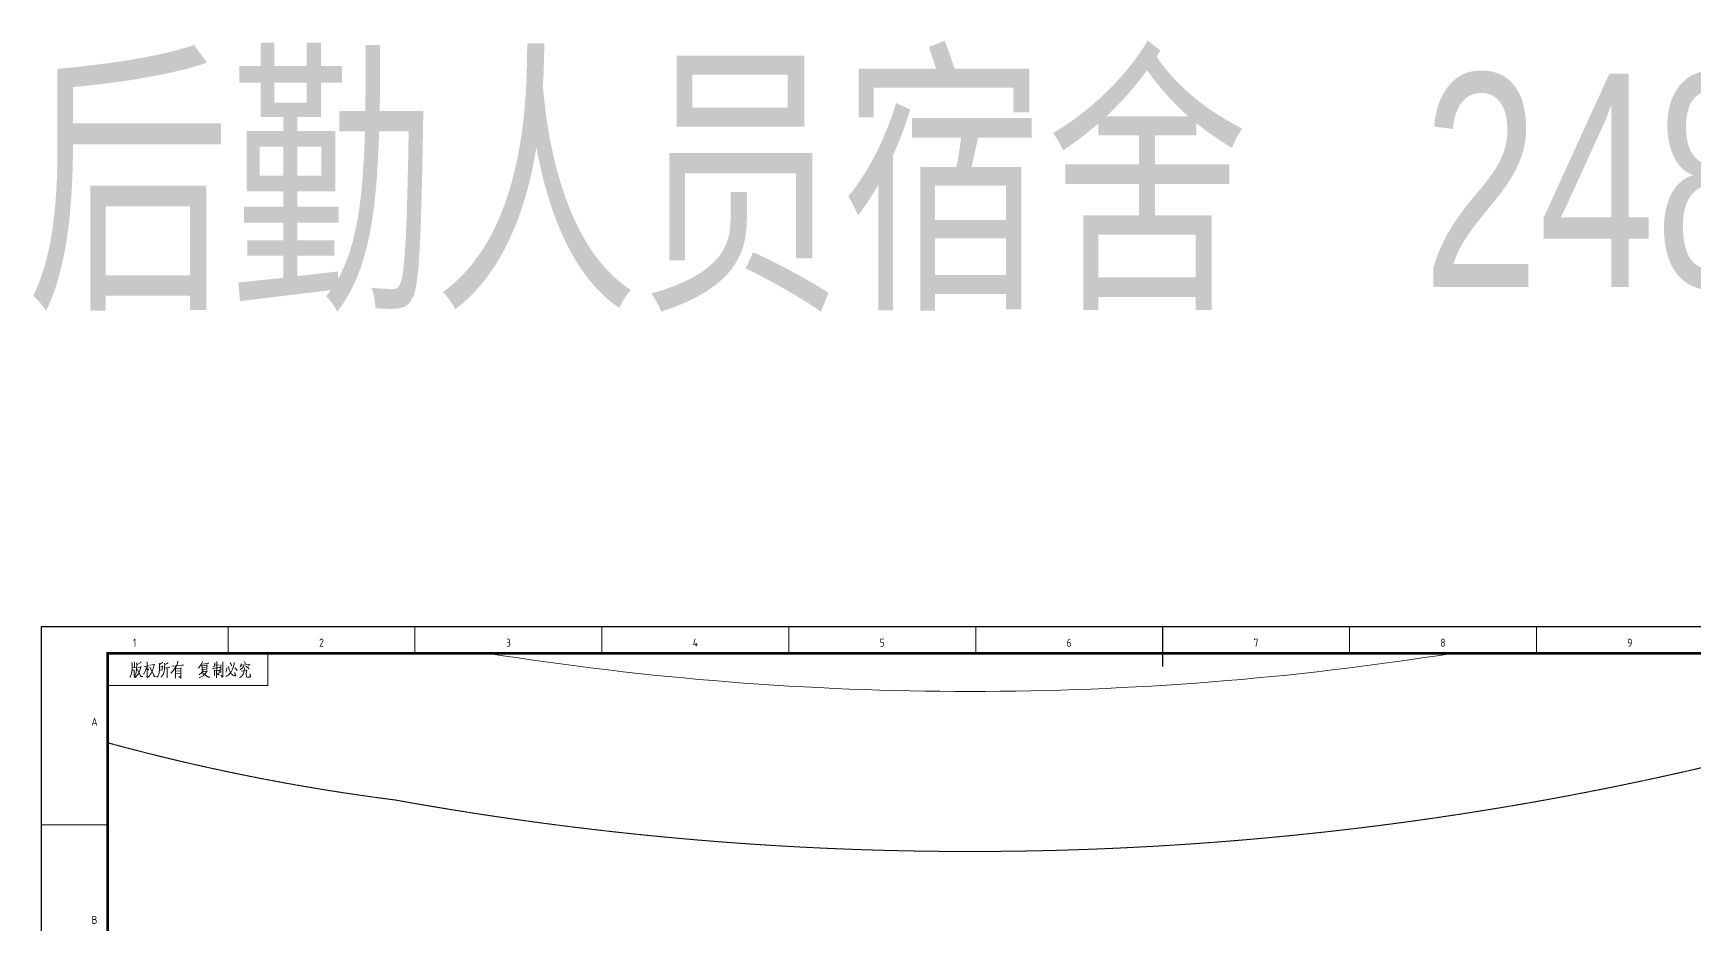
# Model space of a CAD drawing. Extents: x -76183 to 48420, y -19465 to 404409.
# Drawn here: x -76183 to -13881, y 368138 to 401547 of the extents above; entities that cross this region are included whole.
import ezdxf
from ezdxf.enums import TextEntityAlignment as Align

# ---------------------------------------------------------------- set-up
doc = ezdxf.new("R2010")
doc.units = 0
doc.header["$LTSCALE"] = 1000
doc.header["$MEASUREMENT"] = 0
doc.linetypes.add('DOTE', pattern=[2.42, 2, -0.2, 0.02, -0.2])
doc.layers.add('dote', color=16, linetype='DOTE', lineweight=0)
doc.layers.add('PUB_TEXT', color=7, linetype='Continuous', lineweight=13)
doc.layers.add('T-DESB', color=3, linetype='Continuous')
doc.layers.add('打印层', color=7, linetype='Continuous', plot=False)
doc.styles.get("Standard").update_dxf_attribs({"font": 'gbenor.shx', "bigfont": 'gbcbig.shx'})
doc.styles.add('TITLE1', font='arial.ttf', dxfattribs={"width": 0.7})

# ---------------------------------------------------------------- blocks, each defined once
blk = doc.blocks.new('场地')
at = {"layer": 'dote', "linetype": 'Continuous'}
blk.add_arc((155804, 17624), 115371, 260.98741, 279.01259, dxfattribs=at)
at = {"layer": 'dote', "linetype": 'DOTE', "ltscale": 0.007}
for centre, radius, start, end in [((155804, 17624), 121371, 259.7723, 288.87635), ((144211, -23539), 78910, 254.73607, 262.7501)]:
    blk.add_arc(centre, radius, start, end, dxfattribs=at)
blk = doc.blocks.new('GEDI_WK_A1')
at = {"color": 3}
for p, q in [((0, 584), (0, 594)), ((70.08, 584), (70.08, 594)), ((140.17, 584), (140.17, 594)), ((210.25, 584), (210.25, 594)), ((280.33, 584), (280.33, 594)), ((350.42, 584), (350.42, 594)), ((420.5, 584), (420.5, 594)), ((490.58, 584), (490.58, 594)), ((560.67, 584), (560.67, 594)), ((85, 572), (85, 584)), ((25, 572), (85, 572)), ((25, 519.75), (0, 519.75))]:
    blk.add_line(p, q, dxfattribs=at)
for points, const_width in [([(0, 0), (841, 0), (841, 594), (0, 594)], 0.1), ([(25, 10), (831, 10), (831, 584), (25, 584)], 1)]:
    blk.add_lwpolyline(points, close=True, dxfattribs=dict(at, const_width=const_width))
at = {"color": 3, "const_width": 0.5}
blk.add_lwpolyline([(420.5, 579), (420.5, 594)], dxfattribs=at)
at = {"color": 3}
for s, p in [('1', (35.04, 588)), ('2', (105.12, 588)), ('3', (175.21, 588)), ('4', (245.29, 588)), ('5', (315.38, 588)), ('6', (385.46, 588)), ('7', (455.54, 588)), ('8', (525.62, 588)), ('9', (595.71, 588))]:
    blk.add_text(s, height=3, dxfattribs=at).set_placement(p, align=Align.MIDDLE)
for s, p in [('A', (20, 556.88)), ('B', (20, 482.62))]:
    blk.add_text(s, height=3, dxfattribs=at).set_placement(p, align=Align.CENTER)
blk = doc.blocks.new('GEDI_Copyright_2012')
at = {"color": 7, "lineweight": 0}
for points in [[(8.99, -3.43), (9.11, -3.83), (9.11, -5.03), (9.11, -5.93), (9.03, -6.73), (8.9, -7.33), (8.73, -8.03), (8.48, -8.53), (8.22, -8.93)], [(9.11, -6.38), (10.01, -6.28), (9.92, -6.13), (9.92, -8.38), (9.88, -8.08), (9.88, -7.68)], [(9.16, -5.48), (10.39, -5.28)], [(10.81, -3.53), (10.9, -4.03), (10.9, -4.68), (10.81, -5.53), (10.73, -6.33), (10.6, -7.03), (10.47, -7.68), (10.3, -8.23), (10.09, -8.72), (9.84, -9.08)], [(9.88, -3.13), (9.96, -3.43), (9.96, -5.33)], [(11.2, -5.43), (12.56, -5.08), (12.47, -4.93), (12.26, -5.58), (12, -6.38), (11.75, -6.98), (11.45, -7.63), (11.03, -8.23), (10.6, -8.68), (10.26, -9.03)], [(12.43, -3.23), (12.34, -3.38), (11.53, -3.88), (10.98, -4.13)], [(11.15, -6.08), (12.34, -8.63), (13.15, -8.68), (12.38, -8.58), (12.17, -8.28)], [(14.72, -4.88), (14.42, -5.73), (14.08, -6.43), (13.74, -7.13), (13.45, -7.63), (13.36, -7.78)], [(13.62, -5.08), (15.4, -4.68)], [(14.64, -3.13), (14.81, -3.38), (14.76, -3.33), (14.72, -9.13), (14.68, -8.72), (14.72, -8.13)], [(14.72, -5.63), (15.27, -6.03), (15.4, -6.33)], [(15.7, -4.48), (17.52, -4.18), (17.44, -4.03), (17.27, -4.68), (17.1, -5.43), (16.93, -5.93), (16.76, -6.43), (16.55, -6.93), (16.21, -7.48), (15.91, -7.98), (15.61, -8.43), (15.32, -8.72), (15.02, -8.98)], [(15.61, -5.23), (15.87, -5.28), (17.44, -8.72), (18.2, -8.83), (17.44, -8.63), (17.14, -8.08)], [(20.67, -3.38), (20.5, -3.48), (19.35, -4.13), (19.27, -3.73), (19.4, -4.13), (19.4, -5.43), (19.35, -6.23), (19.31, -6.78), (19.22, -7.33), (19.1, -7.83), (18.93, -8.33), (18.72, -8.68), (18.54, -8.98)], [(19.48, -6.38), (19.56, -6.33), (20.54, -6.18), (20.41, -6.23), (20.54, -4.68), (20.63, -4.88), (19.44, -5.13)], [(22.67, -3.58), (21.99, -3.98), (21.35, -4.13), (21.26, -3.73), (21.35, -4.33), (21.31, -4.93), (21.26, -5.58), (21.22, -6.13), (21.13, -6.63), (21.05, -7.18), (20.92, -7.58), (20.71, -7.88), (20.5, -8.23), (20.28, -8.53), (20.07, -8.78), (19.86, -8.98)], [(21.31, -5.53), (23.22, -5.23), (23.09, -5.18), (22.88, -5.28)], [(22.28, -5.43), (22.28, -9.13), (22.24, -8.88), (22.28, -8.48)], [(26.28, -2.98), (26.28, -3.23), (26.02, -4.08), (25.76, -4.68), (25.51, -5.08), (25.04, -5.83), (24.36, -6.63), (23.9, -7.13), (23.6, -7.38)], [(23.98, -4.83), (28.4, -4.43), (28.14, -4.33)], [(25.34, -5.53), (25.43, -5.73), (25.38, -9.03), (25.38, -9.33), (25.34, -9.03), (25.38, -8.68)], [(25.43, -5.73), (27.38, -5.53), (27.38, -5.43), (27.47, -5.53), (27.38, -5.58), (27.38, -9.08), (27.34, -9.28), (26.66, -8.63), (27.34, -9.18)], [(28.14, -4.33), (27.8, -4.48)], [(35.45, -3.03), (35.49, -3.23), (34.98, -4.18), (34.52, -4.83), (34.26, -5.23), (34.05, -5.53)], [(35.11, -4.08), (36.34, -3.93), (37.87, -3.68), (37.75, -3.63), (37.49, -3.73)], [(35.24, -4.43), (35.28, -4.73), (35.32, -5.58), (35.32, -6.38), (35.28, -6.23), (37.19, -5.93), (37.07, -5.93), (37.15, -4.23), (37.28, -4.38), (35.28, -4.68)], [(36.64, -5.28), (35.36, -5.48)], [(39.27, -5.63), (42.08, -5.33), (42.03, -5.33), (41.87, -5.28), (41.65, -5.38)], [(40.12, -3.58), (40.16, -3.88), (39.83, -4.93), (39.66, -5.23)], [(39.87, -6.13), (39.95, -6.68), (39.95, -6.78), (40, -8.28), (39.95, -7.98), (40, -7.73)], [(40, -6.58), (41.95, -6.28), (41.82, -6.13), (41.74, -6.53), (41.69, -7.18), (41.61, -7.63), (41.57, -7.93), (41.44, -8.08), (41.06, -7.58), (41.48, -8.03)], [(40.12, -4.48), (41.74, -4.33)], [(40.8, -3.03), (40.84, -3.28), (40.8, -9.23), (40.72, -8.88), (40.8, -8.53)], [(42.33, -4.33), (42.42, -4.58), (42.42, -7.33), (42.33, -6.83), (42.37, -6.53)], [(43.1, -3.13), (43.18, -3.43), (43.14, -8.23), (43.14, -8.53), (43.1, -8.78), (43.05, -8.88), (42.97, -8.98), (42.37, -8.23), (43.05, -8.88)], [(47.43, -3.48), (47.39, -4.03), (47.17, -4.73), (47, -5.28), (46.71, -5.88), (46.45, -6.48), (46.2, -6.88), (45.86, -7.38), (45.47, -7.78), (45.09, -8.13), (44.67, -8.48), (44.24, -8.72)], [(44.67, -5.43), (44.63, -5.93), (44.5, -6.48), (44.37, -6.83), (44.24, -7.03)], [(45.26, -4.88), (45.43, -5.63), (45.56, -6.18), (45.77, -6.68), (45.99, -7.23), (46.24, -7.63), (46.58, -7.93), (47.05, -8.28), (47.51, -8.43), (47.81, -8.48), (47.94, -8.48), (47.73, -7.78), (47.64, -7.13), (47.81, -8.48)], [(45.82, -3.53), (46.07, -3.93), (46.24, -4.28), (46.32, -4.48), (46.32, -4.63)], [(47.64, -5.43), (48.07, -5.93), (48.36, -6.28), (48.49, -6.58)], [(51.21, -5.48), (51.21, -5.83), (51.08, -6.58), (50.95, -7.03), (50.83, -7.43), (50.7, -7.78), (50.53, -8.13), (50.32, -8.43), (50.06, -8.68), (49.77, -8.93), (49.43, -9.18)], [(50.91, -4.68), (50.83, -4.98), (50.44, -5.43), (50.06, -5.83), (49.81, -6.03), (49.55, -6.23)], [(50.06, -3.98), (50.02, -4.33), (49.94, -4.58), (49.85, -4.83), (49.77, -4.98), (49.68, -5.03), (50.02, -4.43), (53.29, -4.13), (53.16, -4.03), (52.78, -4.83)], [(51.21, -3.03), (51.47, -3.58), (51.55, -3.93)], [(51.76, -4.78), (52.27, -5.13), (52.65, -5.43), (52.83, -5.68), (52.91, -5.88)], [(26.96, -6.58), (25.47, -6.73)], [(25.47, -7.68), (26.96, -7.53)], [(35.71, -6.38), (35.71, -6.53), (34.98, -7.43), (34.56, -7.78), (34.26, -8.03)], [(35.62, -6.88), (35.75, -6.98), (37.28, -6.68), (37.23, -6.53), (36.77, -7.33), (36.47, -7.68), (36.17, -7.98), (35.71, -8.38), (35.28, -8.72), (34.81, -8.98), (34.26, -9.23)], [(35.54, -7.38), (35.62, -7.43), (37.57, -8.98), (38.3, -8.93), (37.57, -8.93), (37.32, -8.78)], [(49.98, -6.68), (52.19, -6.43), (52.06, -6.28), (52.02, -6.58), (51.93, -8.18), (51.97, -8.63), (52.06, -8.78), (52.19, -8.88), (52.4, -8.88), (52.61, -8.88), (53.21, -8.88), (53.42, -8.78), (53.46, -8.72), (53.42, -7.68), (53.42, -8.78)]]:
    blk.add_lwpolyline(points, dxfattribs=at)
blk = doc.blocks.new('4#图框')
at = {"xscale": 100, "yscale": 100, "zscale": 100}
for name, p in [('GEDI_WK_A1', (5514901, -996670)), ('GEDI_Copyright_2012', (5517401, -938270))]:
    blk.add_blockref(name, p, dxfattribs=at)

msp = doc.modelspace()

# ---------------------------------------------------------------- linework, layer by layer
at = {"layer": '打印层'}
msp.add_lwpolyline([(-75886, 319909), (8214, 319909), (8214, 379309), (-75886, 379309)], close=True, dxfattribs=at)

# ---------------------------------------------------------------- block references
msp.add_blockref('场地', (-196857, 474631))
at = {"layer": 'PUB_TEXT'}
msp.add_blockref('4#图框', (-5590787, 1316579), dxfattribs=at)

# ---------------------------------------------------------------- texts
at = {"layer": 'T-DESB', "style": 'TITLE1', "width": 0.7}
msp.add_text('后勤人员宿舍   2485.5㎡', height=8000, dxfattribs=at).set_placement((-76427, 396032), align=Align.MIDDLE_LEFT)

doc.saveas('drawing.dxf')
